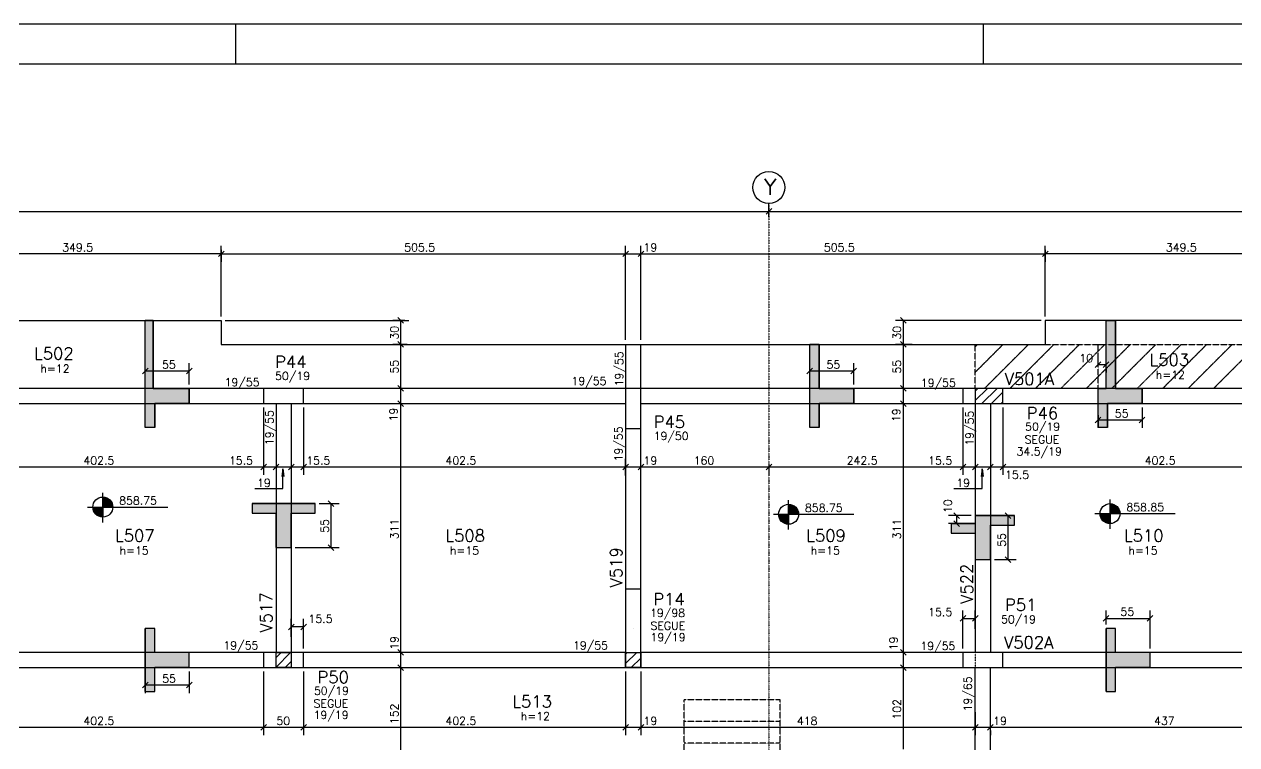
# Model space of a CAD drawing. Extents: x 715 to 5965, y 191 to 4191.
# Drawn here: x 2363 to 3879, y 3290 to 4191 of the extents above; entities that cross this region are included whole.
import ezdxf

# ---------------------------------------------------------------- set-up
doc = ezdxf.new("R2010")
doc.units = 0
doc.header["$MEASUREMENT"] = 0
doc.linetypes.add('ESTILO_TQS_0004', pattern=[2, 0.5, -0.4, 0.1, -0.4, 0.1, -0.5])
doc.linetypes.add('ESTILO_TQS_0005', pattern=[0.4, 0.3, -0.1])
for name, color, linetype in [('1', 1, 'CONTINUOUS'), ('2', 2, 'CONTINUOUS'), ('3', 3, 'CONTINUOUS'), ('4', 4, 'CONTINUOUS'), ('6', 6, 'CONTINUOUS'), ('7', 7, 'CONTINUOUS'), ('8', 8, 'CONTINUOUS'), ('9', 9, 'CONTINUOUS')]:
    doc.layers.add(name, color=color, linetype=linetype)
doc.styles.get("Standard").update_dxf_attribs({"font": 'ROMANS.SHX'})

msp = doc.modelspace()

# ---------------------------------------------------------------- linework, layer by layer
at = {"layer": '1', "linetype": 'Continuous'}
msp.add_lwpolyline([(715.34658, 190.908516), (5965.096797, 190.910592), (5965.096797, 4190.910592), (715.34658, 4190.908516), (715.34658, 190.908516)], dxfattribs=at)
at = {"layer": '2', "linetype": 'Continuous'}
for p, q in [((3290.574966, 3953.366517), (3297.646034, 3960.437585)), ((3290.574966, 3953.366517), (3297.646034, 3960.437585)), ((2613.146034, 3907.434594), (2606.074966, 3900.363526)), ((3111.574966, 3900.363526), (3118.646034, 3907.434594)), ((3111.574966, 3900.363526), (3118.646034, 3907.434594)), ((3130.574966, 3900.363526), (3137.646034, 3907.434594)), ((3130.574966, 3900.363526), (3137.646034, 3907.434594)), ((3643.146034, 3907.434594), (3636.074966, 3900.363526)), ((2837.57233, 3817.079966), (2830.501263, 3824.151034)), ((3465.757839, 3817.079966), (3458.686771, 3824.151034)), ((2837.57233, 3787.079966), (2830.501263, 3794.151034)), ((2837.57233, 3787.079966), (2830.501263, 3794.151034)), ((3465.757839, 3787.079966), (3458.686771, 3794.151034)), ((3465.757839, 3787.079966), (3458.686771, 3794.151034)), ((2518.148264, 3760.882764), (2511.077196, 3753.811696)), ((2573.148264, 3760.882764), (2566.077196, 3753.811696)), ((3348.687475, 3760.882764), (3341.616407, 3753.811696)), ((3403.687475, 3760.882764), (3396.616407, 3753.811696)), ((3701.990317, 3761.937269), (3709.061385, 3769.008337)), ((3711.990317, 3761.937269), (3719.061385, 3769.008337)), ((2837.57233, 3732.079966), (2830.501263, 3739.151034)), ((2837.57233, 3732.079966), (2830.501263, 3739.151034)), ((2830.501263, 3739.151034), (2837.57233, 3732.079966)), ((2837.57233, 3732.079966), (2830.501263, 3739.151034)), ((3465.757839, 3732.079966), (3458.686771, 3739.151034)), ((3465.757839, 3732.079966), (3458.686771, 3739.151034)), ((3465.757839, 3732.079966), (3458.686771, 3739.151034)), ((2837.57233, 3713.079966), (2830.501263, 3720.151034)), ((2837.57233, 3713.079966), (2830.501263, 3720.151034)), ((3465.757839, 3713.079966), (3458.686771, 3720.151034)), ((3465.757839, 3713.079966), (3458.686771, 3720.151034)), ((3701.990317, 3692.749718), (3709.061385, 3699.820786)), ((3756.990317, 3692.749718), (3764.061385, 3699.820786)), ((2659.074966, 3633.922338), (2666.146034, 3640.993405)), ((2674.574966, 3633.922338), (2681.646034, 3640.993405)), ((2674.574966, 3633.922338), (2681.646034, 3640.993405)), ((2693.574966, 3633.922338), (2700.646034, 3640.993405)), ((2693.574966, 3633.922338), (2700.646034, 3640.993405)), ((2709.074966, 3633.922338), (2716.146034, 3640.993405)), ((3111.574966, 3633.922338), (3118.646034, 3640.993405)), ((3111.574966, 3633.922338), (3118.646034, 3640.993405)), ((3130.574966, 3633.922338), (3137.646034, 3640.993405)), ((3130.574966, 3633.922338), (3137.646034, 3640.993405)), ((3290.574966, 3633.922338), (3297.646034, 3640.993405)), ((3290.574966, 3633.922338), (3297.646034, 3640.993405)), ((3533.074966, 3633.922338), (3540.146034, 3640.993405)), ((3548.574966, 3633.922338), (3555.646034, 3640.993405)), ((3548.574966, 3633.922338), (3555.646034, 3640.993405)), ((3567.574966, 3633.922338), (3574.646034, 3640.993405)), ((3567.574966, 3633.922338), (3574.646034, 3640.993405)), ((3583.074966, 3633.922338), (3590.146034, 3640.993405)), ((2750.51276, 3588.152324), (2743.441693, 3595.223392)), ((3525.134911, 3580.223392), (3532.205979, 3573.152324)), ((3596.655384, 3573.152324), (3589.584316, 3580.223392)), ((3525.134911, 3570.223392), (3532.205979, 3563.152324)), ((2750.51276, 3533.152324), (2743.441693, 3540.223392)), ((3596.655384, 3518.152324), (3589.584316, 3525.223392)), ((2700.646034, 3441.070175), (2693.574966, 3433.999107)), ((2716.14601, 3441.070175), (2709.074942, 3433.999107)), ((3533.074966, 3444.508983), (3540.146034, 3451.580051)), ((3548.574966, 3444.508983), (3555.646034, 3451.580051)), ((3711.990317, 3444.614182), (3719.061385, 3451.68525)), ((3711.990317, 3444.614182), (3719.061385, 3451.68525)), ((3766.990317, 3444.614182), (3774.061385, 3451.68525)), ((3766.990317, 3444.614182), (3774.061385, 3451.68525)), ((3124.6105, 3435.6155), (3124.6105, 3435.6155)), ((2837.57233, 3402.079966), (2830.501263, 3409.151034)), ((2837.57233, 3402.079966), (2830.501263, 3409.151034)), ((2837.57233, 3402.079966), (2830.501263, 3409.151034)), ((3465.757839, 3402.079966), (3458.686771, 3409.151034)), ((3465.757839, 3402.079966), (3458.686771, 3409.151034)), ((3465.757839, 3402.079966), (3458.686771, 3409.151034)), ((2837.57233, 3383.079966), (2830.501263, 3390.151034)), ((2837.57233, 3383.079966), (2830.501263, 3390.151034)), ((3465.757839, 3383.079966), (3458.686771, 3390.151034)), ((3465.757839, 3383.079966), (3458.686771, 3390.151034)), ((2518.148264, 3368.400615), (2511.077196, 3361.329547)), ((2573.148264, 3368.400615), (2566.077196, 3361.329547)), ((2659.074942, 3308.492612), (2666.14601, 3315.563679)), ((2659.074942, 3308.492612), (2666.14601, 3315.563679)), ((2709.074942, 3308.492612), (2716.14601, 3315.563679)), ((2709.074942, 3308.492612), (2716.14601, 3315.563679)), ((3111.574966, 3308.492612), (3118.646034, 3315.563679)), ((3111.574966, 3308.492612), (3118.646034, 3315.563679)), ((3130.574966, 3308.492612), (3137.646034, 3315.563679)), ((3130.574966, 3308.492612), (3137.646034, 3315.563679)), ((3130.574966, 3308.492612), (3137.646034, 3315.563679)), ((3548.574966, 3308.492612), (3555.646034, 3315.563679)), ((3548.574966, 3308.492612), (3555.646034, 3315.563679)), ((3567.574966, 3308.492612), (3574.646034, 3315.563679)), ((3567.574966, 3308.492612), (3574.646034, 3315.563679))]:
    msp.add_line(p, q, dxfattribs=at)
at = {"layer": '3', "linetype": 'Continuous'}
for p, q in [((2627.357615, 4190.908516), (2627.357615, 4140.909016)), ((3561.841723, 4190.908516), (3561.841723, 4140.909016)), ((2260.1105, 3820.6155), (2609.6105, 3820.6155)), ((2609.6105, 3820.6155), (2609.6105, 3790.6155)), ((3989.1105, 3820.6155), (3639.6105, 3820.6155)), ((3639.6105, 3820.6155), (3639.6105, 3790.6155)), ((2609.6105, 3790.6155), (3639.6105, 3790.6155)), ((3552.1105, 3720.401914), (3567.324086, 3735.6155)), ((3552.1105, 3732.422729), (3555.303271, 3735.6155)), ((3560.344901, 3716.6155), (3579.344901, 3735.6155)), ((3572.365717, 3716.6155), (3586.6105, 3730.860283)), ((2678.1105, 3716.6155), (2678.1105, 3405.6155)), ((2697.1105, 3716.6155), (2697.1105, 3405.6155)), ((3552.1105, 3716.6155), (3552.1105, 3405.6155)), ((3571.1105, 3716.6155), (3571.1105, 3405.6155)), ((3584.386532, 3716.6155), (3586.6105, 3718.839468)), ((2461.640425, 3568.220148), (2461.640425, 3605.075204)), ((2461.640425, 3599.82678), (2461.640425, 3574.82678)), ((2461.640425, 3599.219432), (2465.48955, 3599.219432)), ((2461.640425, 3598.426583), (2467.388888, 3598.426583)), ((2461.640425, 3597.633734), (2468.712683, 3597.633734)), ((2461.640425, 3596.840873), (2469.747944, 3596.840873)), ((2461.640425, 3596.048084), (2470.595284, 3596.048084)), ((2461.640425, 3595.255235), (2471.304293, 3595.255235)), ((2461.640425, 3594.462374), (2471.90363, 3594.462374)), ((2461.640425, 3593.669525), (2472.411652, 3593.669525)), ((2461.640425, 3592.876676), (2472.840805, 3592.876676)), ((2461.640425, 3592.083827), (2473.199864, 3592.083827)), ((3318.771649, 3559.197714), (3318.771649, 3596.05277)), ((3720.528597, 3560.014294), (3720.528597, 3596.869349)), ((2442.591532, 3587.32678), (2542.978295, 3587.32678)), ((2461.640377, 3586.533979), (2449.140377, 3586.533979)), ((2449.140425, 3587.32678), (2474.140425, 3587.32678)), ((2461.640377, 3585.741129), (2449.241372, 3585.741129)), ((2461.640377, 3584.94828), (2449.368735, 3584.94828)), ((2461.640377, 3584.155431), (2449.549361, 3584.155431)), ((2461.640377, 3583.36263), (2449.785633, 3583.36263)), ((2461.640377, 3582.569733), (2450.080939, 3582.569733)), ((2461.640377, 3581.776932), (2450.439997, 3581.776932)), ((2461.640377, 3580.984083), (2450.869151, 3580.984083)), ((2461.640377, 3580.191234), (2451.377173, 3580.191234)), ((2461.640377, 3579.398385), (2451.976557, 3579.398385)), ((2461.640377, 3578.605583), (2452.685519, 3578.605583)), ((2461.640377, 3577.812675), (2453.532858, 3577.812675)), ((2461.640377, 3577.019873), (2454.568119, 3577.019873)), ((2461.640425, 3591.290978), (2473.495169, 3591.290978)), ((2461.640425, 3590.498176), (2473.731442, 3590.498176)), ((2461.640425, 3589.705327), (2473.91202, 3589.705327)), ((2461.640425, 3588.912478), (2474.039431, 3588.912478)), ((2461.640425, 3588.119629), (2474.140425, 3588.119629)), ((3299.722755, 3578.304346), (3400.109519, 3578.304346)), ((3318.771601, 3577.511545), (3306.271601, 3577.511545)), ((3306.271649, 3578.304346), (3331.271649, 3578.304346)), ((3318.771601, 3576.718696), (3306.372595, 3576.718696)), ((3318.771649, 3590.804346), (3318.771649, 3565.804346)), ((3318.771649, 3590.196999), (3322.620774, 3590.196999)), ((3318.771649, 3589.404149), (3324.520111, 3589.404149)), ((3318.771649, 3588.6113), (3325.843907, 3588.6113)), ((3318.771649, 3587.818439), (3326.879168, 3587.818439)), ((3318.771649, 3587.02565), (3327.726507, 3587.02565)), ((3318.771649, 3586.232801), (3328.435517, 3586.232801)), ((3318.771649, 3585.43994), (3329.034853, 3585.43994)), ((3318.771649, 3584.647091), (3329.542876, 3584.647091)), ((3318.771649, 3583.854242), (3329.972029, 3583.854242)), ((3318.771649, 3583.061393), (3330.331087, 3583.061393)), ((3318.771649, 3582.268544), (3330.626393, 3582.268544)), ((3318.771649, 3581.475742), (3330.862665, 3581.475742)), ((3318.771649, 3580.682893), (3331.043244, 3580.682893)), ((3318.771649, 3579.890044), (3331.170655, 3579.890044)), ((3318.771649, 3579.097195), (3331.271649, 3579.097195)), ((3701.479703, 3579.120925), (3801.866467, 3579.120925)), ((3720.528549, 3578.328124), (3708.028549, 3578.328124)), ((3708.028597, 3579.120925), (3733.028597, 3579.120925)), ((3720.528549, 3577.535275), (3708.129543, 3577.535275)), ((3720.528549, 3576.742426), (3708.256906, 3576.742426)), ((3720.528597, 3591.620925), (3720.528597, 3566.620925)), ((3720.528597, 3591.013578), (3724.377722, 3591.013578)), ((3720.528597, 3590.220729), (3726.277059, 3590.220729)), ((3720.528597, 3589.42788), (3727.600855, 3589.42788)), ((3720.528597, 3588.635019), (3728.636116, 3588.635019)), ((3720.528597, 3587.842229), (3729.483455, 3587.842229)), ((3720.528597, 3587.04938), (3730.192465, 3587.04938)), ((3720.528597, 3586.256519), (3730.791801, 3586.256519)), ((3720.528597, 3585.46367), (3731.299823, 3585.46367)), ((3720.528597, 3584.670821), (3731.728977, 3584.670821)), ((3720.528597, 3583.877972), (3732.088035, 3583.877972)), ((3720.528597, 3583.085123), (3732.383341, 3583.085123)), ((3720.528597, 3582.292321), (3732.619613, 3582.292321)), ((3720.528597, 3581.499472), (3732.800192, 3581.499472)), ((3720.528597, 3580.706623), (3732.927602, 3580.706623)), ((3720.528597, 3579.913774), (3733.028597, 3579.913774)), ((2461.640377, 3576.227024), (2455.891915, 3576.227024)), ((2461.640377, 3575.434175), (2457.7913, 3575.434175)), ((3318.771601, 3575.925846), (3306.499958, 3575.925846)), ((3318.771601, 3575.132997), (3306.680584, 3575.132997)), ((3318.771601, 3574.340196), (3306.916857, 3574.340196)), ((3318.771601, 3573.547299), (3307.212162, 3573.547299)), ((3318.771601, 3572.754498), (3307.571221, 3572.754498)), ((3318.771601, 3571.961649), (3308.000374, 3571.961649)), ((3318.771601, 3571.1688), (3308.508396, 3571.1688)), ((3318.771601, 3570.375951), (3309.107781, 3570.375951)), ((3318.771601, 3569.583149), (3309.816742, 3569.583149)), ((3318.771601, 3568.790241), (3310.664082, 3568.790241)), ((3318.771601, 3567.997439), (3311.699343, 3567.997439)), ((3318.771601, 3567.20459), (3313.023138, 3567.20459)), ((3318.771601, 3566.411741), (3314.922524, 3566.411741)), ((3720.528549, 3575.949577), (3708.437532, 3575.949577)), ((3720.528549, 3575.156775), (3708.673805, 3575.156775)), ((3720.528549, 3574.363878), (3708.96911, 3574.363878)), ((3720.528549, 3573.571077), (3709.328169, 3573.571077)), ((3720.528549, 3572.778228), (3709.757322, 3572.778228)), ((3720.528549, 3571.985379), (3710.265344, 3571.985379)), ((3720.528549, 3571.19253), (3710.864729, 3571.19253)), ((3720.528549, 3570.399729), (3711.57369, 3570.399729)), ((3720.528549, 3569.60682), (3712.42103, 3569.60682)), ((3720.528549, 3568.814018), (3713.456291, 3568.814018)), ((3720.528549, 3568.021169), (3714.780086, 3568.021169)), ((3720.528549, 3567.22832), (3716.679472, 3567.22832)), ((2678.1105, 3387.338602), (2696.387398, 3405.6155)), ((2678.1105, 3399.359417), (2684.366583, 3405.6155)), ((3115.1105, 3391.589251), (3129.136749, 3405.6155)), ((3115.1105, 3403.610067), (3117.115933, 3405.6155)), ((3122.157564, 3386.6155), (3134.1105, 3398.568436)), ((2689.408214, 3386.6155), (2697.1105, 3394.317786)), ((3552.1105, 3215.6155), (3552.1105, 3386.6155)), ((3571.1105, 3205.6155), (3571.1105, 3386.6155))]:
    msp.add_line(p, q, dxfattribs=at)
at = {"layer": '3', "linetype": 'ESTILO_TQS_0004'}
msp.add_line((3552.1105, 3405.6155), (3552.1105, 3386.6155), dxfattribs=at)
at = {"layer": '3', "linetype": 'Continuous'}
for points in [[(3115.1105, 3790.6155), (3115.1105, 3735.6155)], [(3134.1105, 3735.6155), (3134.1105, 3790.6155)], [(2662.6105, 3735.6155), (2260.1105, 3735.6155)], [(3115.1105, 3735.6155), (2712.6105, 3735.6155)], [(3536.6105, 3735.6155), (3134.1105, 3735.6155)], [(3989.1105, 3735.6155), (3586.6105, 3735.6155)], [(2260.1105, 3716.6155), (2662.6105, 3716.6155)], [(2712.6105, 3716.6155), (3115.1105, 3716.6155)], [(3134.1105, 3716.6155), (3536.6105, 3716.6155)], [(3586.6105, 3716.6155), (3989.1105, 3716.6155)], [(3115.1105, 3685.6155), (3115.1105, 3484.6155)], [(3134.1105, 3484.6155), (3134.1105, 3685.6155)], [(2662.610476, 3405.6155), (2260.1105, 3405.6155)], [(3115.1105, 3405.6155), (2712.610476, 3405.6155)], [(3536.6105, 3405.6155), (3134.1105, 3405.6155)], [(3989.1105, 3405.6155), (3586.6105, 3405.6155)], [(2260.1105, 3386.6155), (2662.610476, 3386.6155)], [(2712.610476, 3386.6155), (3115.1105, 3386.6155)], [(3134.1105, 3386.6155), (3536.6105, 3386.6155)], [(3586.6105, 3386.6155), (3998.6105, 3386.6155)]]:
    msp.add_lwpolyline(points, dxfattribs=at)
for centre, radius in [((3294.1105, 3986.902051), 20), ((2461.640425, 3587.32678), 12.5), ((3318.771649, 3578.304346), 12.5), ((3720.528597, 3579.120925), 12.5)]:
    msp.add_circle(centre, radius, dxfattribs=at)
at = {"layer": '6', "linetype": 'Continuous'}
for p, q in [((2514.61273, 3735.6155), (2514.61273, 3820.6155)), ((2524.61273, 3820.6155), (2514.61273, 3820.6155)), ((2524.61273, 3735.6155), (2524.61273, 3820.6155)), ((3715.525851, 3735.6155), (3715.525851, 3820.6155)), ((3715.525851, 3820.6155), (3727.525851, 3820.6155)), ((3727.525851, 3735.6155), (3727.525851, 3820.6155)), ((3345.151941, 3735.6155), (3345.151941, 3790.6155)), ((3357.151941, 3790.6155), (3345.151941, 3790.6155)), ((3357.151941, 3735.6155), (3357.151941, 3790.6155)), ((2514.61273, 3716.6155), (2514.61273, 3735.6155)), ((2514.61273, 3735.6155), (2514.61273, 3735.6155)), ((2514.61273, 3735.6155), (2514.61273, 3735.6155)), ((2524.61273, 3735.6155), (2569.61273, 3735.6155)), ((2569.61273, 3716.6155), (2569.61273, 3735.6155)), ((3345.151941, 3716.6155), (3345.151941, 3735.6155)), ((3345.151941, 3735.6155), (3345.151941, 3735.6155)), ((3345.151941, 3735.6155), (3345.151941, 3735.6155)), ((3357.151941, 3735.6155), (3400.151941, 3735.6155)), ((3400.151941, 3716.6155), (3400.151941, 3735.6155)), ((3705.525851, 3716.6155), (3705.525851, 3735.6155)), ((3705.525851, 3735.6155), (3715.525851, 3735.6155)), ((3727.525851, 3735.6155), (3760.525851, 3735.6155)), ((3760.525851, 3716.6155), (3760.525851, 3735.6155)), ((2514.61273, 3686.6155), (2514.61273, 3716.6155)), ((2526.61273, 3686.6155), (2526.61273, 3716.6155)), ((2526.61273, 3716.6155), (2569.61273, 3716.6155)), ((3345.151941, 3686.6155), (3345.151941, 3716.6155)), ((3357.151941, 3686.6155), (3357.151941, 3716.6155)), ((3357.151941, 3716.6155), (3400.151941, 3716.6155)), ((3705.525851, 3686.6155), (3705.525851, 3716.6155)), ((3717.525851, 3686.6155), (3717.525851, 3716.6155)), ((3760.525851, 3716.6155), (3717.525851, 3716.6155)), ((2648.1105, 3591.687858), (2678.1105, 3591.687858)), ((2648.1105, 3579.687858), (2678.1105, 3579.687858)), ((2678.1105, 3591.687858), (2697.1105, 3591.687858)), ((2678.1105, 3536.687858), (2678.1105, 3579.687858)), ((2697.1105, 3591.687858), (2727.1105, 3591.687858)), ((2697.1105, 3579.687858), (2727.1105, 3579.687858)), ((2697.1105, 3536.687858), (2697.1105, 3579.687858)), ((3552.1105, 3576.687858), (3571.1105, 3576.687858)), ((3552.1105, 3576.687858), (3552.1105, 3566.687858)), ((3571.1105, 3576.687858), (3601.1105, 3576.687858)), ((3522.1105, 3566.687858), (3552.1105, 3566.687858)), ((3571.1105, 3521.687858), (3571.1105, 3564.687858)), ((3571.1105, 3564.687858), (3601.1105, 3564.687858)), ((3522.1105, 3554.687858), (3552.1105, 3554.687858)), ((3552.1105, 3554.687858), (3552.1105, 3521.687858)), ((2678.1105, 3536.687858), (2697.1105, 3536.687858)), ((3552.1105, 3521.687858), (3571.1105, 3521.687858)), ((2514.61273, 3405.6155), (2514.61273, 3435.6155)), ((2526.61273, 3405.6155), (2526.61273, 3435.6155)), ((3715.525851, 3405.6155), (3715.525851, 3435.6155)), ((3727.525851, 3405.6155), (3727.525851, 3435.6155)), ((2514.61273, 3386.6155), (2514.61273, 3405.6155)), ((2569.61273, 3405.6155), (2526.61273, 3405.6155)), ((2569.61273, 3386.6155), (2569.61273, 3405.6155)), ((3715.525851, 3386.6155), (3715.525851, 3405.6155)), ((3770.525851, 3405.6155), (3727.525851, 3405.6155)), ((3770.525851, 3386.6155), (3770.525851, 3405.6155)), ((2514.61273, 3356.6155), (2514.61273, 3386.6155)), ((2526.61273, 3356.6155), (2526.61273, 3386.6155)), ((2569.61273, 3386.6155), (2526.61273, 3386.6155)), ((3715.525851, 3356.6155), (3715.525851, 3386.6155)), ((3727.525851, 3356.6155), (3727.525851, 3386.6155)), ((3770.525851, 3386.6155), (3727.525851, 3386.6155))]:
    msp.add_line(p, q, dxfattribs=at)
msp.add_lwpolyline([(865.349047, 240.910092), (5915.101203, 240.912167), (5915.101203, 4140.911092), (865.349047, 4140.909016), (865.349047, 240.910092)], dxfattribs=at)
at = {"layer": '7', "linetype": 'Continuous'}
for points in [[(2662.6105, 3716.6155), (2712.6105, 3716.6155), (2712.6105, 3735.6155), (2662.6105, 3735.6155), (2662.6105, 3716.6155)], [(3115.1105, 3685.6155), (3134.1105, 3685.6155), (3134.1105, 3735.6155), (3115.1105, 3735.6155), (3115.1105, 3685.6155)], [(3536.6105, 3716.6155), (3586.6105, 3716.6155), (3586.6105, 3735.6155), (3536.6105, 3735.6155), (3536.6105, 3716.6155)], [(3552.1105, 3716.6155), (3586.6105, 3716.6155), (3586.6105, 3735.6155), (3552.1105, 3735.6155), (3552.1105, 3716.6155)], [(3115.1105, 3386.6155), (3134.1105, 3386.6155), (3134.1105, 3484.6155), (3115.1105, 3484.6155), (3115.1105, 3386.6155)], [(2662.610476, 3386.6155), (2712.610476, 3386.6155), (2712.610476, 3405.6155), (2662.610476, 3405.6155), (2662.610476, 3386.6155)], [(2678.1105, 3405.6155), (2697.1105, 3405.6155), (2697.1105, 3386.6155), (2678.1105, 3386.6155), (2678.1105, 3405.6155)], [(3115.1105, 3405.6155), (3134.1105, 3405.6155), (3134.1105, 3386.6155), (3115.1105, 3386.6155), (3115.1105, 3405.6155)], [(3536.6105, 3386.6155), (3586.6105, 3386.6155), (3586.6105, 3405.6155), (3536.6105, 3405.6155), (3536.6105, 3386.6155)]]:
    msp.add_lwpolyline(points, dxfattribs=at)
at = {"layer": '8', "linetype": 'Continuous'}
for points in [[(2514.61273, 3686.6155), (2514.61273, 3820.6155), (2524.61273, 3820.6155), (2524.61273, 3735.6155), (2569.61273, 3735.6155), (2569.61273, 3716.6155), (2526.61273, 3716.6155), (2526.61273, 3686.6155), (2514.61273, 3686.6155)], [(3705.525851, 3686.6155), (3705.525851, 3735.6155), (3715.525851, 3735.6155), (3715.525851, 3820.6155), (3727.525851, 3820.6155), (3727.525851, 3735.6155), (3760.525851, 3735.6155), (3760.525851, 3716.6155), (3717.525851, 3716.6155), (3717.525851, 3686.6155), (3705.525851, 3686.6155)], [(3345.151941, 3686.6155), (3345.151941, 3790.6155), (3357.151941, 3790.6155), (3357.151941, 3735.6155), (3400.151941, 3735.6155), (3400.151941, 3716.6155), (3357.151941, 3716.6155), (3357.151941, 3686.6155), (3345.151941, 3686.6155)], [(2648.1105, 3591.687858), (2648.1105, 3579.687858), (2678.1105, 3579.687858), (2678.1105, 3536.687858), (2697.1105, 3536.687858), (2697.1105, 3579.687858), (2727.1105, 3579.687858), (2727.1105, 3591.687858), (2648.1105, 3591.687858)], [(3601.1105, 3576.687858), (3552.1105, 3576.687858), (3552.1105, 3566.687858), (3522.1105, 3566.687858), (3522.1105, 3554.687858), (3552.1105, 3554.687858), (3552.1105, 3521.687858), (3571.1105, 3521.687858), (3571.1105, 3564.687858), (3601.1105, 3564.687858), (3601.1105, 3576.687858)], [(2514.61273, 3435.6155), (2514.61273, 3356.6155), (2526.61273, 3356.6155), (2526.61273, 3386.6155), (2569.61273, 3386.6155), (2569.61273, 3405.6155), (2526.61273, 3405.6155), (2526.61273, 3435.6155), (2514.61273, 3435.6155)], [(3715.525851, 3356.6155), (3727.525851, 3356.6155), (3727.525851, 3386.6155), (3770.525851, 3386.6155), (3770.525851, 3405.6155), (3727.525851, 3405.6155), (3727.525851, 3435.6155), (3715.525851, 3435.6155), (3715.525851, 3356.6155)]]:
    msp.add_lwpolyline(points, dxfattribs=at)
for points in [[(2524.61273, 3735.6155), (2514.61273, 3686.6155), (2524.61273, 3820.6155)], [(2524.61273, 3820.6155), (2514.61273, 3686.6155), (2514.61273, 3820.6155)], [(3715.525851, 3820.6155), (3727.525851, 3820.6155), (3715.525851, 3735.6155)], [(3727.525851, 3820.6155), (3717.525851, 3716.6155), (3715.525851, 3735.6155)], [(3717.525851, 3716.6155), (3727.525851, 3820.6155), (3727.525851, 3735.6155)], [(3357.151941, 3735.6155), (3345.151941, 3686.6155), (3357.151941, 3790.6155)], [(3357.151941, 3790.6155), (3345.151941, 3686.6155), (3345.151941, 3790.6155)], [(2524.61273, 3735.6155), (2526.61273, 3686.6155), (2514.61273, 3686.6155)], [(2524.61273, 3735.6155), (2569.61273, 3735.6155), (2526.61273, 3716.6155)], [(2524.61273, 3735.6155), (2526.61273, 3716.6155), (2526.61273, 3686.6155)], [(2526.61273, 3716.6155), (2569.61273, 3735.6155), (2569.61273, 3716.6155)], [(3357.151941, 3735.6155), (3357.151941, 3686.6155), (3345.151941, 3686.6155)], [(3357.151941, 3735.6155), (3400.151941, 3735.6155), (3357.151941, 3716.6155)], [(3357.151941, 3735.6155), (3357.151941, 3716.6155), (3357.151941, 3686.6155)], [(3357.151941, 3716.6155), (3400.151941, 3735.6155), (3400.151941, 3716.6155)], [(3717.525851, 3686.6155), (3705.525851, 3686.6155), (3715.525851, 3735.6155)], [(3705.525851, 3686.6155), (3705.525851, 3735.6155), (3715.525851, 3735.6155)], [(3717.525851, 3716.6155), (3717.525851, 3686.6155), (3715.525851, 3735.6155)], [(3760.525851, 3716.6155), (3717.525851, 3716.6155), (3727.525851, 3735.6155)], [(3760.525851, 3735.6155), (3760.525851, 3716.6155), (3727.525851, 3735.6155)], [(2648.1105, 3591.687858), (2648.1105, 3579.687858), (2727.1105, 3591.687858)], [(2648.1105, 3579.687858), (2678.1105, 3579.687858), (2727.1105, 3591.687858)], [(2678.1105, 3579.687858), (2697.1105, 3579.687858), (2727.1105, 3591.687858)], [(2678.1105, 3536.687858), (2697.1105, 3536.687858), (2678.1105, 3579.687858)], [(2697.1105, 3536.687858), (2697.1105, 3579.687858), (2678.1105, 3579.687858)], [(2697.1105, 3579.687858), (2727.1105, 3579.687858), (2727.1105, 3591.687858)], [(3601.1105, 3576.687858), (3552.1105, 3576.687858), (3571.1105, 3564.687858)], [(3571.1105, 3564.687858), (3552.1105, 3576.687858), (3571.1105, 3521.687858)], [(3552.1105, 3576.687858), (3552.1105, 3566.687858), (3571.1105, 3521.687858)], [(3601.1105, 3564.687858), (3601.1105, 3576.687858), (3571.1105, 3564.687858)], [(3552.1105, 3566.687858), (3522.1105, 3566.687858), (3552.1105, 3554.687858)], [(3552.1105, 3554.687858), (3522.1105, 3566.687858), (3522.1105, 3554.687858)], [(3571.1105, 3521.687858), (3552.1105, 3566.687858), (3552.1105, 3554.687858)], [(3552.1105, 3554.687858), (3552.1105, 3521.687858), (3571.1105, 3521.687858)], [(2526.61273, 3356.6155), (2526.61273, 3435.6155), (2514.61273, 3435.6155)], [(2514.61273, 3435.6155), (2514.61273, 3356.6155), (2526.61273, 3356.6155)], [(2526.61273, 3405.6155), (2526.61273, 3435.6155), (2526.61273, 3356.6155)], [(3727.525851, 3356.6155), (3727.525851, 3435.6155), (3715.525851, 3435.6155)], [(3727.525851, 3356.6155), (3715.525851, 3435.6155), (3715.525851, 3356.6155)], [(3727.525851, 3356.6155), (3727.525851, 3435.6155), (3727.525851, 3386.6155)], [(3727.525851, 3435.6155), (3727.525851, 3405.6155), (3727.525851, 3386.6155)], [(2569.61273, 3386.6155), (2569.61273, 3405.6155), (2526.61273, 3386.6155)], [(2569.61273, 3405.6155), (2526.61273, 3405.6155), (2526.61273, 3386.6155)], [(2526.61273, 3386.6155), (2526.61273, 3405.6155), (2526.61273, 3356.6155)], [(3770.525851, 3386.6155), (3727.525851, 3405.6155), (3727.525851, 3386.6155)], [(3770.525851, 3386.6155), (3770.525851, 3405.6155), (3727.525851, 3405.6155)]]:
    msp.add_solid(points, dxfattribs=at)
at = {"layer": '9', "linetype": 'Continuous'}
for p, q in [((1379.6105, 3956.902051), (3294.1105, 3956.902051)), ((3294.1105, 3950.060219), (3294.1105, 3966.902051)), ((3294.1105, 3956.902051), (4753.1105, 3956.902051)), ((2609.6105, 3825.6155), (2609.6105, 3913.89906)), ((3115.1105, 3796.54987), (3115.1105, 3913.89906)), ((3134.1105, 3796.54987), (3134.1105, 3913.89906)), ((3639.6105, 3825.6155), (3639.6105, 3913.89906)), ((2609.6105, 3903.89906), (2260.1105, 3903.89906)), ((2609.6105, 3908.89906), (2609.6105, 3893.89906)), ((2609.6105, 3903.89906), (3115.1105, 3903.89906)), ((3115.1105, 3903.89906), (3134.1105, 3903.89906)), ((3134.1105, 3903.89906), (3639.6105, 3903.89906)), ((3639.6105, 3908.89906), (3639.6105, 3893.89906)), ((3989.1105, 3903.89906), (3639.6105, 3903.89906)), ((2614.6105, 3820.6155), (2844.036797, 3820.6155)), ((2839.036797, 3820.6155), (2824.036797, 3820.6155)), ((2834.036797, 3790.6155), (2834.036797, 3820.6155)), ((3634.6105, 3820.6155), (3452.222305, 3820.6155)), ((3462.222305, 3790.6155), (3462.222305, 3820.6155)), ((2841.946704, 3790.6155), (2824.036797, 3790.6155)), ((2834.036797, 3735.6155), (2834.036797, 3790.6155)), ((3473.151181, 3790.6155), (3452.222305, 3790.6155)), ((3462.222305, 3735.6155), (3462.222305, 3790.6155)), ((3705.525851, 3769.58271), (3705.525851, 3775.472803)), ((2514.61273, 3740.6155), (2514.61273, 3767.34723)), ((2569.61273, 3740.6155), (2569.61273, 3767.34723)), ((3345.151941, 3740.6155), (3345.151941, 3767.34723)), ((3400.151941, 3740.6155), (3400.151941, 3767.34723)), ((3705.525851, 3765.472803), (3715.525851, 3765.472803)), ((3715.525851, 3762.030466), (3715.525851, 3755.472803)), ((2569.61273, 3757.34723), (2514.61273, 3757.34723)), ((3400.151941, 3757.34723), (3345.151941, 3757.34723)), ((2844.49245, 3735.6155), (2824.036797, 3735.6155)), ((2834.036797, 3716.6155), (2834.036797, 3735.6155)), ((3470.305109, 3735.6155), (3452.222305, 3735.6155)), ((3462.222305, 3716.6155), (3462.222305, 3735.6155)), ((2834.036797, 3405.6155), (2834.036797, 3716.6155)), ((3462.222305, 3405.6155), (3462.222305, 3716.6155)), ((2662.6105, 3711.6155), (2662.6105, 3627.457871)), ((2712.6105, 3711.6155), (2712.6105, 3627.457871)), ((3536.6105, 3711.6155), (3536.6105, 3627.457871)), ((3586.6105, 3711.6155), (3586.6105, 3627.457871)), ((3705.525851, 3702.285459), (3705.525851, 3686.285252)), ((3760.525851, 3711.6155), (3760.525851, 3686.285252)), ((3705.525851, 3696.285252), (3760.525851, 3696.285252)), ((2260.1105, 3637.457871), (2662.6105, 3637.457871)), ((2662.6105, 3640.489594), (2662.6105, 3627.457871)), ((2662.6105, 3637.457871), (2678.1105, 3637.457871)), ((2678.1105, 3641.160636), (2678.1105, 3627.457871)), ((2678.1105, 3637.457871), (2697.1105, 3637.457871)), ((2697.1105, 3637.457871), (2712.6105, 3637.457871)), ((2712.6105, 3637.457871), (3115.1105, 3637.457871)), ((3115.1105, 3626.687858), (3115.1105, 3647.457871)), ((3115.1105, 3637.457871), (3134.1105, 3637.457871)), ((3134.1105, 3626.687858), (3134.1105, 3647.457871)), ((3134.1105, 3637.457871), (3294.1105, 3637.457871)), ((3294.1105, 3637.457871), (3536.6105, 3637.457871)), ((3536.6105, 3640.489594), (3536.6105, 3627.457871)), ((3536.6105, 3637.457871), (3552.1105, 3637.457871)), ((3552.1105, 3641.160636), (3552.1105, 3627.457871)), ((3552.1105, 3637.457871), (3571.1105, 3637.457871)), ((3571.1105, 3637.457871), (3586.6105, 3637.457871)), ((3586.6105, 3637.457871), (3989.1105, 3637.457871)), ((2697.1105, 3634.852842), (2697.1105, 3627.457871)), ((3294.1105, 3635.932333), (3294.1105, 3627.457871)), ((3571.1105, 3634.852842), (3571.1105, 3627.457871)), ((2732.1105, 3591.687858), (2756.977226, 3591.687858)), ((2746.977226, 3536.687858), (2746.977226, 3591.687858)), ((3547.1105, 3576.687858), (3518.670445, 3576.687858)), ((3528.670445, 3576.687858), (3528.670445, 3566.687858)), ((3593.11985, 3521.687858), (3593.11985, 3576.687858)), ((3538.392743, 3566.687858), (3518.670445, 3566.687858)), ((2702.1105, 3536.687858), (2756.977226, 3536.687858)), ((3576.1105, 3521.687858), (3603.11985, 3521.687858)), ((3536.6105, 3410.6155), (3536.6105, 3458.044517)), ((3552.1105, 3434.947949), (3552.1105, 3458.044517)), ((3715.525851, 3440.6155), (3715.525851, 3458.149716)), ((3715.525851, 3440.6155), (3715.525851, 3458.149716)), ((3770.525851, 3410.6155), (3770.525851, 3458.149716)), ((3770.525851, 3410.6155), (3770.525851, 3458.149716)), ((2697.1105, 3424.980067), (2697.1105, 3447.534641)), ((2712.610476, 3410.6155), (2712.610476, 3447.534641)), ((3536.6105, 3448.044517), (3552.1105, 3448.044517)), ((3715.525851, 3448.149716), (3770.525851, 3448.149716)), ((3715.525851, 3448.149716), (3770.525851, 3448.149716)), ((2712.610476, 3437.534641), (2697.1105, 3437.534641)), ((2834.036797, 3386.6155), (2834.036797, 3405.6155)), ((3462.772043, 3405.6155), (3452.222305, 3405.6155)), ((3462.222305, 3386.6155), (3462.222305, 3405.6155)), ((2514.61273, 3381.6155), (2514.61273, 3354.865081)), ((2569.61273, 3381.6155), (2569.61273, 3354.865081)), ((2662.610476, 3381.6155), (2662.610476, 3302.028145)), ((2712.610476, 3381.6155), (2712.610476, 3302.028145)), ((2834.036797, 3234.6155), (2834.036797, 3386.6155)), ((3115.1105, 3381.6155), (3115.1105, 3302.028145)), ((3134.1105, 3381.6155), (3134.1105, 3302.028145)), ((3462.222305, 3284.6155), (3462.222305, 3386.6155)), ((3466.238646, 3386.6155), (3472.222305, 3386.6155)), ((2569.61273, 3364.865081), (2514.61273, 3364.865081)), ((3134.1105, 3332.925009), (3134.1105, 3302.028145)), ((3552.1105, 3330.818104), (3552.1105, 3302.028145)), ((2260.1105, 3312.028145), (2662.610476, 3312.028145)), ((2662.610476, 3312.028145), (2712.610476, 3312.028145)), ((2712.610476, 3312.028145), (3115.1105, 3312.028145)), ((3115.1105, 3312.028145), (3134.1105, 3312.028145)), ((3134.1105, 3312.028145), (3552.1105, 3312.028145)), ((3552.1105, 3312.028145), (3571.1105, 3312.028145)), ((3571.1105, 3312.028145), (4008.1105, 3312.028145)), ((3571.1105, 3307.993307), (3571.1105, 3302.028145))]:
    msp.add_line(p, q, dxfattribs=at)
at = {"layer": '9', "linetype": 'ESTILO_TQS_0004'}
msp.add_line((3294.1105, 3966.902051), (3294.1105, 2550.277091), dxfattribs=at)
at = {"layer": '9', "linetype": 'ESTILO_TQS_0005'}
for p, q in [((2514.61273, 3820.6155), (2529.61273, 3820.6155)), ((3552.1105, 3735.6155), (3552.1105, 3790.6155)), ((3552.1105, 3755.949919), (3586.776081, 3790.6155)), ((3552.1105, 3787.769724), (3554.956276, 3790.6155)), ((3563.595887, 3735.6155), (3618.595887, 3790.6155)), ((3595.415692, 3735.6155), (3650.415692, 3790.6155)), ((3627.235497, 3735.6155), (3682.235497, 3790.6155)), ((3639.6105, 3790.6155), (4315.6105, 3790.6155)), ((3659.055302, 3735.6155), (3714.055302, 3790.6155)), ((3690.875107, 3735.6155), (3745.875107, 3790.6155)), ((3705.525851, 3735.6155), (3705.525851, 3790.6155)), ((3705.525851, 3790.6155), (3715.525851, 3790.6155)), ((3722.694912, 3735.6155), (3777.694912, 3790.6155)), ((3754.514717, 3735.6155), (3809.514717, 3790.6155)), ((3786.334523, 3735.6155), (3841.334523, 3790.6155)), ((3818.154328, 3735.6155), (3873.154328, 3790.6155)), ((3849.974133, 3735.6155), (3904.974133, 3790.6155)), ((3308.1105, 3346.226563), (3188.1105, 3346.226563)), ((3188.1105, 3157.226563), (3188.1105, 3346.226563)), ((3308.1105, 3157.226563), (3308.1105, 3346.226563)), ((3308.1105, 3319.226563), (3188.1105, 3319.226563)), ((3308.1105, 3292.226563), (3188.1105, 3292.226563))]:
    msp.add_line(p, q, dxfattribs=at)
for points in [[(2569.61273, 3731.113613), (2569.61273, 3717.113613)], [(3400.151941, 3731.113613), (3400.151941, 3717.113613)]]:
    msp.add_lwpolyline(points, dxfattribs=at)
at = {"layer": '9', "linetype": 'Continuous'}
for points in [[(2651.4204, 3610.458842), (2686.716435, 3610.458842), (2686.716435, 3635.265292), (2688.021697, 3625.350844), (2686.716435, 3635.265292), (2685.411173, 3625.350844)], [(3525.4204, 3610.458842), (3560.716435, 3610.458842), (3560.716435, 3635.265292), (3562.021697, 3625.350844), (3560.716435, 3635.265292), (3559.411173, 3625.350844)]]:
    msp.add_lwpolyline(points, dxfattribs=at)

# ---------------------------------------------------------------- texts
at = {"layer": '2', "linetype": 'Continuous'}
for s, p in [('349.5', (2410.8605, 3906.89906)), ('505.5', (2838.3605, 3906.89906)), ('19', (3137.44383, 3906.89906)), ('505.5', (3362.8605, 3906.89906)), ('349.5', (3790.3605, 3906.89906)), ('10', (3682.192521, 3768.472803)), ('55', (2535.61273, 3760.34723)), ('55', (3366.151941, 3760.34723)), ('55', (3726.525851, 3699.285252)), ('402.5', (2437.3605, 3640.457871)), ('15.5', (2619.27717, 3640.457871)), ('15.5', (2715.94383, 3640.457871)), ('402.5', (2889.8605, 3640.457871)), ('19', (3137.44383, 3640.457871)), ('160', (3200.1105, 3640.457871)), ('242.5', (3391.3605, 3640.457871)), ('15.5', (3493.27717, 3640.457871)), ('402.5', (3763.8605, 3640.457871)), ('19', (2654.410354, 3612.542527)), ('19', (3528.410354, 3612.542527)), ('15.5', (3589.33932, 3622.725565)), ('15.5', (3493.27717, 3451.044517)), ('55', (3733.543529, 3451.437955)), ('15.5', (2718.682895, 3442.613472)), ('55', (2535.870241, 3367.865081)), ('402.5', (2437.360488, 3315.028145)), ('50', (2678.610476, 3315.028145)), ('402.5', (2889.860488, 3315.028145)), ('19', (3137.44383, 3315.028145)), ('418', (3329.1105, 3315.028145)), ('19', (3574.44383, 3315.028145)), ('437', (3775.6105, 3315.028145))]:
    msp.add_text(s, height=10, dxfattribs=at).set_placement(p)
for s, p in [('30', (2831.036797, 3796.6155)), ('30', (3459.222305, 3796.6155)), ('55', (2831.036797, 3754.1155)), ('55', (3459.222305, 3754.1155)), ('19', (2830.024028, 3694.387029)), ('19', (3458.408153, 3693.627697)), ('10', (3522.774255, 3579.918925)), ('55', (2743.977226, 3555.187858)), ('311', (2831.036797, 3547.1155)), ('311', (3459.222305, 3547.1155)), ('55', (3590.11985, 3537.687858)), ('19', (2831.036797, 3408.94883)), ('19', (3454.936785, 3408.329399)), ('152', (2831.036797, 3315.89245)), ('102', (3459.222305, 3321.6155))]:
    msp.add_text(s, height=10, rotation=90, dxfattribs=at).set_placement(p)
at = {"layer": '3', "linetype": 'Continuous'}
for s, p in [('19/55', (3111.986704, 3738.245868)), ('19/55', (2674.885008, 3664.733928)), ('19/55', (3549.987101, 3664.03542)), ('19/55', (3111.26967, 3644.39916)), ('19/65', (3547.676836, 3331.891989))]:
    msp.add_text(s, height=10, rotation=90, dxfattribs=at).set_placement(p)
for s, p in [('h=12', (2383.560231, 3755.402718)), ('19/55', (2613.808788, 3738.343066)), ('50/19', (2676.943208, 3746.198164)), ('19/55', (3047.381084, 3739.877041)), ('19/55', (3484.056265, 3737.600764)), ('h=12', (3777.753969, 3747.556957)), ('19/50', (3150.13205, 3671.19384)), ('50/19', (3614.388464, 3682.835969)), ('SEGUE', (3613.783954, 3666.715691)), ('34.5/19', (3603.739094, 3651.85258)), ('858.75', (2482.067138, 3590.379705)), ('858.85', (3740.95531, 3582.17385)), ('858.75', (3339.198362, 3581.357271)), ('h=15', (2482.517334, 3527.948182)), ('h=15', (2895.427378, 3527.948182)), ('h=15', (3346.440135, 3527.948182)), ('h=15', (3743.538723, 3527.948182)), ('19/98', (3145.622106, 3449.972534)), ('SEGUE', (3146.179818, 3433.969639)), ('50/19', (3584.305147, 3441.925325)), ('19/19', (3146.179818, 3419.566977)), ('19/55', (2612.302597, 3409.3655)), ('19/55', (3049.302597, 3409.3655)), ('19/55', (3483.475126, 3408.644852)), ('50/19', (2725.532941, 3352.589228)), ('SEGUE', (2725.068738, 3336.790159)), ('19/19', (2725.068738, 3322.387497)), ('h=12', (2984.062567, 3320.841349))]:
    msp.add_text(s, height=10, dxfattribs=at).set_placement(p)
at = {"layer": '4', "linetype": 'Continuous'}
for s, p in [('L502', (2375.651025, 3771.875437)), ('P44', (2676.943208, 3761.198164)), ('L503', (3769.844763, 3764.029677)), ('V501A', (3588.795816, 3739.943995)), ('P45', (3150.13205, 3686.19384)), ('P46', (3616.403499, 3697.231459)), ('L507', (2476.888188, 3544.144018)), ('L508', (2889.798232, 3544.144018)), ('L509', (3340.810988, 3544.144018)), ('L510', (3737.909576, 3544.144018)), ('P14', (3149.73789, 3464.629552)), ('P51', (3589.317798, 3457.595568)), ('V502A', (3588.031203, 3410.677399)), ('P50', (2729.94314, 3367.162434)), ('L513', (2973.449123, 3336.910904))]:
    msp.add_text(s, height=15, dxfattribs=at).set_placement(p)
for s, p in [('V519', (3110.72896, 3486.984706)), ('V522', (3549.14457, 3466.405662)), ('V517', (2673.401647, 3430.533786))]:
    msp.add_text(s, height=15, rotation=90, dxfattribs=at).set_placement(p)
at = {"layer": '6', "linetype": 'Continuous'}
msp.add_text('Y', height=20, dxfattribs=at).set_placement((3288.121217, 3977.537871))

doc.saveas('drawing.dxf')
